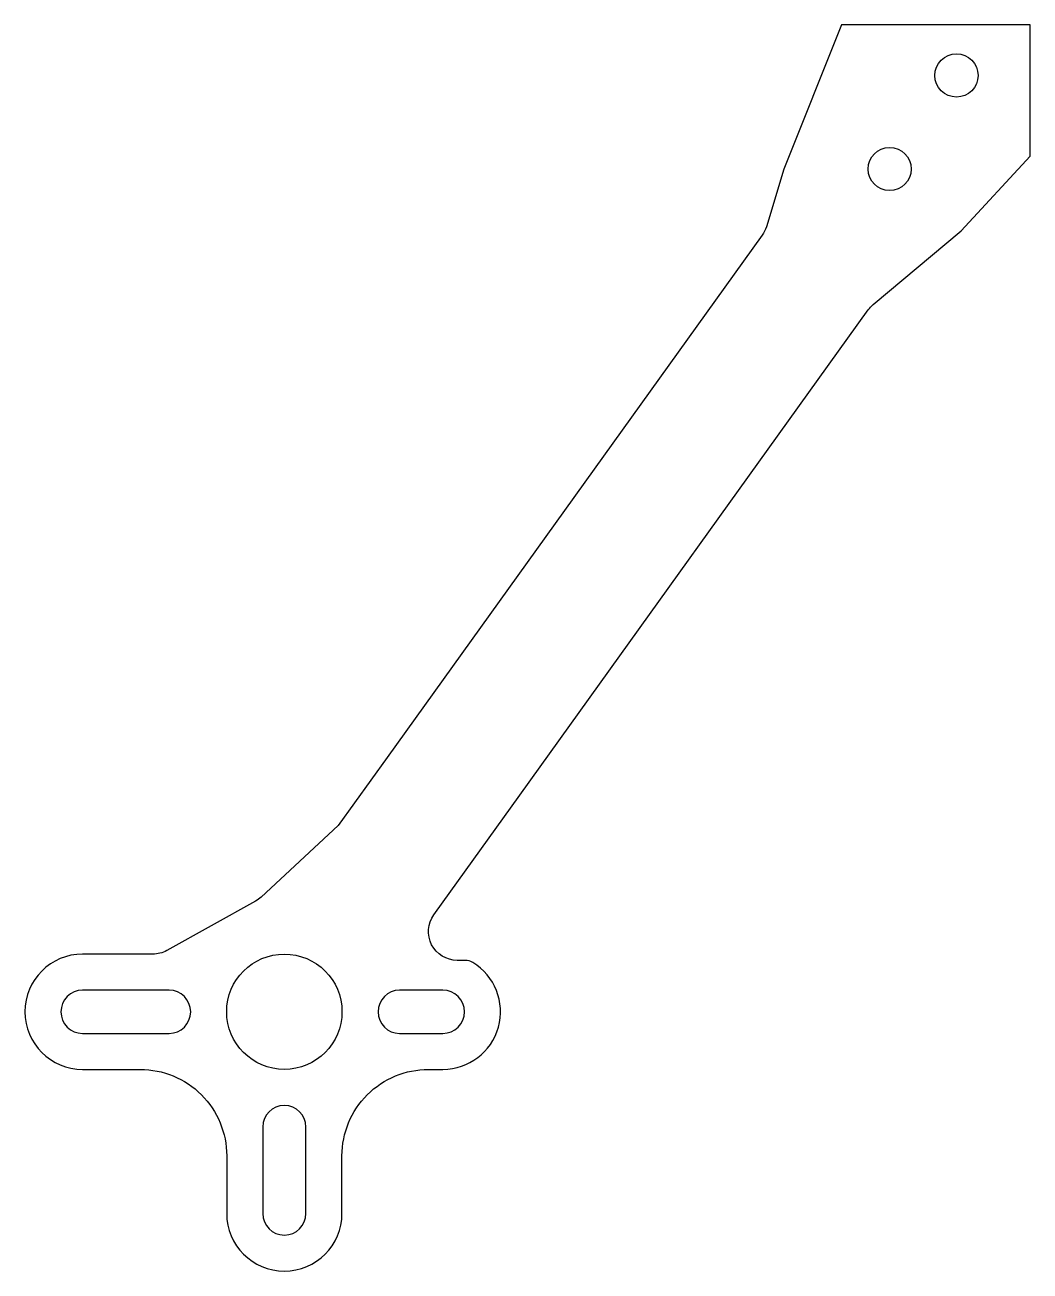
# Model space of a CAD drawing. Header units: millimetres. Extents: x -86.5 to -16.8, y -86.5 to 0.
import ezdxf

# ---------------------------------------------------------------- set-up
doc = ezdxf.new("R2010")
doc.units = ezdxf.units.MM
doc.layers.get('0').update_dxf_attribs({"linetype": 'CONTINUOUS'})

msp = doc.modelspace()

# ---------------------------------------------------------------- linework, layer by layer
for points in [[(-35.341, -14.598), (-61.366, -50.848), (-64.758, -55.572), (-70.103, -60.536, -0.060375), (-70.492, -60.818), (-76.664, -64.248, -0.127495), (-77.635, -64.5), (-82.5, -64.5, 1), (-82.5, -72.5), (-78.5, -72.5, -0.414214), (-72.5, -78.5), (-72.5, -82.5, 1), (-64.5, -82.5), (-64.5, -78.5, -0.414214), (-58.5, -72.5), (-57.5, -72.5, 0.759278), (-55.43, -65.077, 0.13683), (-55.947, -64.933), (-56.502, -64.933, -0.610858), (-58.126, -61.767), (-52.167, -53.466), (-27.984, -19.782, -0.062721), (-27.644, -19.416), (-21.539, -14.299), (-16.761, -9.11), (-16.757, 0), (-29.849, 0), (-33.84, -10.001), (-35.052, -14.011, -0.082466)], [(-76.5, -67), (-82.5, -67, 1), (-82.5, -70), (-76.5, -70, 1)], [(-60.5, -70), (-57.5, -70, 1), (-57.5, -67), (-60.5, -67, 1)], [(-67, -76.5, 1), (-70, -76.5), (-70, -82.5, 1), (-67, -82.5)]]:
    msp.add_lwpolyline(points, format="xyb", close=True)
for centre, radius in [((-21.866, -3.509), 1.5), ((-26.501, -10.001), 1.5), ((-68.5, -68.5), 4)]:
    msp.add_circle(centre, radius)

doc.saveas('drawing.dxf')
